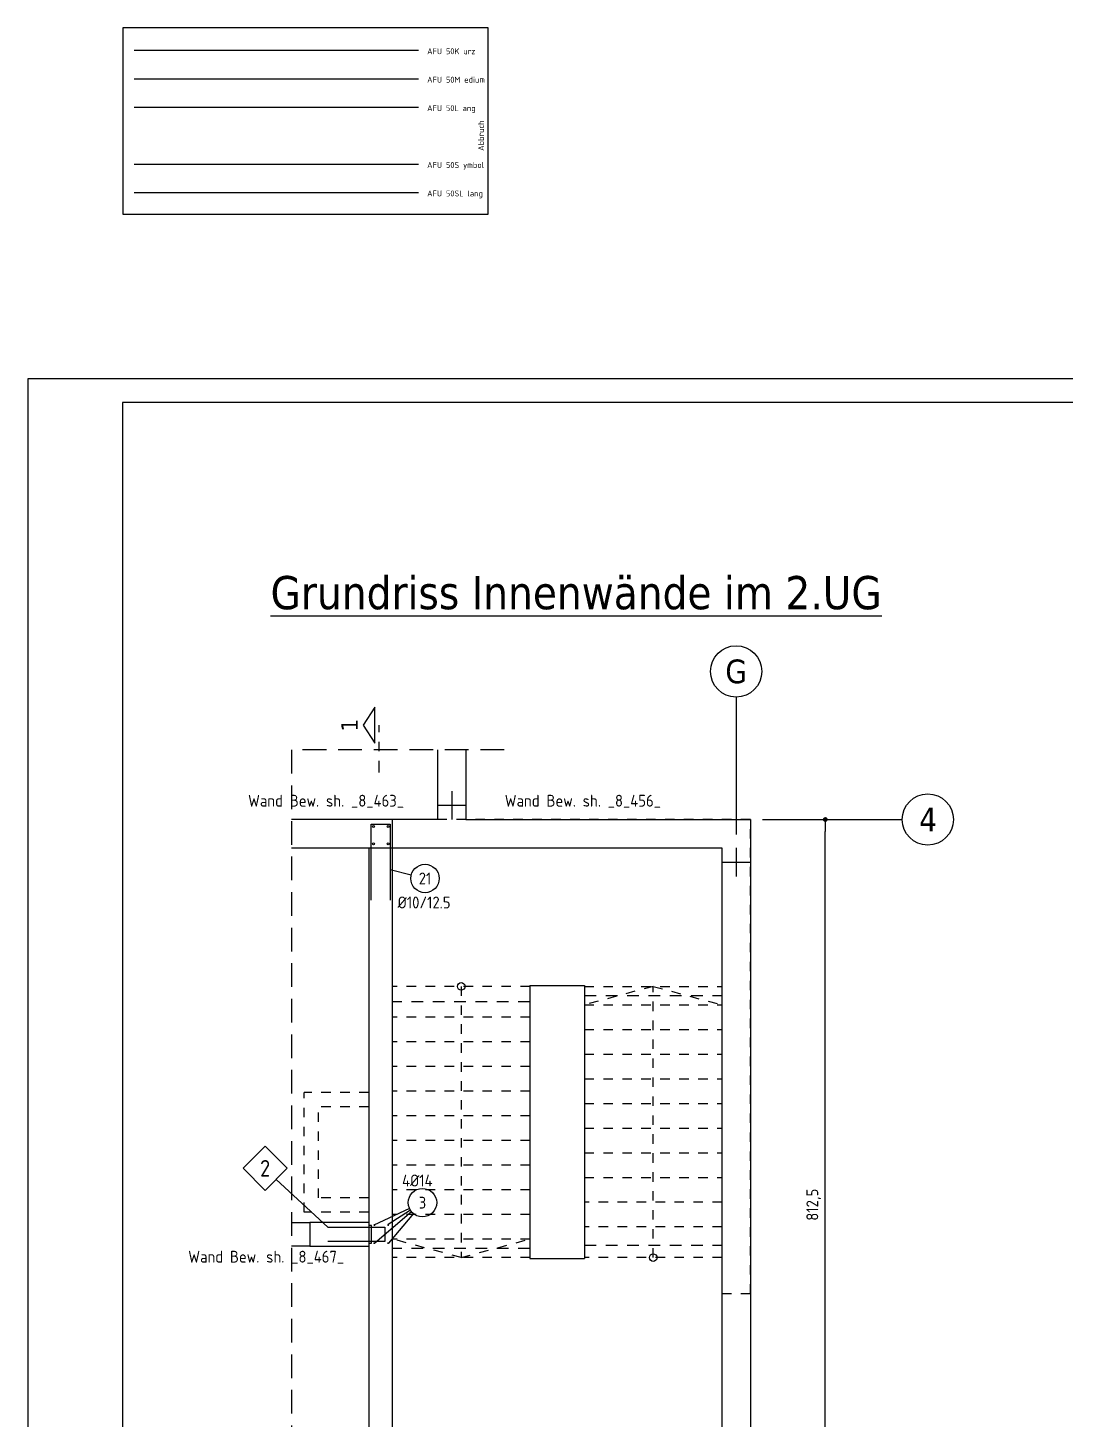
# Model space of a CAD drawing. Extents: x 0 to 73.4, y -13.1 to 33.4.
# Drawn here: x 0 to 10.94, y 18.73 to 33.4 of the extents above; entities that cross this region are included whole.
import ezdxf
from ezdxf.enums import TextEntityAlignment as Align

# ---------------------------------------------------------------- set-up
doc = ezdxf.new("R2010")
doc.units = 0
doc.header["$LTSCALE"] = 0.5
for name, pattern in [('AUSGEZOGEN', [1000.01, 1000, 0.01]), ('DASHDOTSMALL', [1.05, 0.5, -0.25, 0.05, -0.25]), ('DASHED', [0.75, 0.5, -0.25]), ('DOT', [0.175, 0.05, -0.125]), ('HIDDEN', [0.375, 0.25, -0.125]), ('PUNKT', [0.175, 0.05, -0.125]), ('STRICHPUNKT2', [0.55, 0.25, -0.125, 0.05, -0.125])]:
    doc.linetypes.add(name, pattern=pattern)
for name, color, linetype in [('1.UG', 7, 'Continuous'), ('ACHSEN', 7, 'Continuous'), ('AFU', 7, 'Continuous'), ('BETON', 7, 'Continuous'), ('DRUEBER', 7, 'Continuous'), ('HBT', 7, 'Continuous'), ('HILFE', 7, 'Continuous'), ('MASSE', 7, 'Continuous'), ('OBJEKT', 7, 'Continuous'), ('RAHMEN', 7, 'Continuous'), ('RND', 7, 'Continuous'), ('RND-1', 7, 'Continuous'), ('SCHNITTE', 7, 'Continuous'), ('SFP_Achsen', 7, 'Continuous'), ('TEXT', 7, 'Continuous'), ('VERDECKT', 7, 'Continuous')]:
    doc.layers.add(name, color=color, linetype=linetype)
doc.styles.add('helv', font='tahoma.ttf')
doc.styles.add('txt', font='isocp.shx')
doc.linetypes.add('ABBRUCH', pattern='A,0.15,-0.15,["x",Standard,S=0.07,R=0,X=-0.1,Y=-0.0238],-0.005', length=0.305)
doc.linetypes.add('AFU_50K', pattern='A,0.15,["/",Standard,S=0.2,R=0,X=-0.01,Y=-0.1],0.07,["/",Standard,S=0.2,R=0,X=-0.01,Y=-0.1],0.15', length=0.37)
doc.linetypes.add('AFU_50L', pattern='A,0.75,["/",Standard,S=0.2,R=0,X=-0.01,Y=-0.1],0.07,["/",Standard,S=0.2,R=0,X=-0.01,Y=-0.1],0.75', length=1.57)
doc.linetypes.add('AFU_50M', pattern='A,0.45,["/",Standard,S=0.2,R=0,X=-0.01,Y=-0.1],0.07,["/",Standard,S=0.2,R=0,X=-0.01,Y=-0.1],0.45', length=0.97)
doc.linetypes.add('AFU_50S', pattern='A,0,-0.15,["/",Standard,S=0.2,R=0,X=-0.01,Y=-0.1],0,-0.07,["/",Standard,S=0.2,R=0,X=-0.01,Y=-0.1],-0.15', length=0.37)
doc.linetypes.add('AFU_50SL', pattern='A,0,-0.75,["/",Standard,S=0.2,R=0,X=-0.01,Y=-0.1],0,-0.07,["/",Standard,S=0.2,R=0,X=-0.01,Y=-0.1],-0.75', length=1.57)
doc.dimstyles.new('DOT_I', dxfattribs={"dimscale": 0.5, "dimtxt": 0.25, "dimasz": 0.25, "dimexe": 0.1, "dimexo": 0.3, "dimgap": 0.1, "dimtad": 1, "dimdec": 3, "dimzin": 3, "dimtxsty": 'txt', "dimblk": 'DOT', "dimblk1": 'DOT', "dimblk2": 'DOT', "dimsah": 1, "dimcen": 0.1, "dimse1": 1, "dimse2": 1, "dimazin": 0, "dimtfac": 1, "dimtdec": 4, "dimtix": 1, "dimtmove": 2, "dimatfit": 3, "dimfxl": 0, "dimtvp": 1, "dimtolj": 1, "dimtzin": 0, "dimarcsym": 0})

# ---------------------------------------------------------------- blocks, each defined once
blk = doc.blocks.new('A1-35-0')
at = {"layer": 'RAHMEN'}
for p, q in [((118.9, 59.4), (0, 59.4)), ((0, 59.4), (0, 0))]:
    blk.add_line(p, q, dxfattribs=at)
at = {"layer": 'RAHMEN', "color": 5}
for p, q in [((118.4, 58.9), (2, 58.9)), ((2, 58.9), (2, 0.5))]:
    blk.add_line(p, q, dxfattribs=at)
blk = doc.blocks.new('DOT')
at = {"layer": 'MASSE', "color": 7, "linetype": 'Continuous'}
for p, q in [((0, 0), (-1, 0)), ((0, 0.54), (0, -0.54))]:
    blk.add_line(p, q, dxfattribs=at)
at = {"layer": 'MASSE', "color": 7, "linetype": 'Continuous', "const_width": 0.2}
blk.add_lwpolyline([(-0.1, 0, 1), (0.1, 0, 1)], format="xyb", close=True, dxfattribs=at)
blk = doc.blocks.new('*D32')
at = {"layer": 'Defpoints', "color": 0, "linetype": 'AUSGEZOGEN', "transparency": 16777216}
for p in [(8.41, 25.051), (8.41, 25.051), (8.41, 16.926)]:
    blk.add_point(p, dxfattribs=at)
at = {"layer": 'MASSE', "color": 0, "linetype": 'AUSGEZOGEN', "lineweight": -2, "transparency": 16777216}
blk.add_line((8.41, 17.051), (8.41, 24.926), dxfattribs=at)
at = {"layer": 'MASSE', "color": 0, "linetype": 'AUSGEZOGEN', "lineweight": -2, "transparency": 16777216, "xscale": 0.125, "yscale": 0.125, "zscale": 0.125}
for p, rotation in [((8.41, 25.051), 90), ((8.41, 16.926), 270)]:
    blk.add_blockref('DOT', p, dxfattribs=dict(at, rotation=rotation))
at = {"layer": 'MASSE', "color": 0, "linetype": 'AUSGEZOGEN', "transparency": 16777216, "insert": (8.288, 20.988), "char_height": 0.125, "attachment_point": 5, "rotation": 90, "style": 'txt'}
blk.add_mtext('\\A1;812,5', dxfattribs=at)
blk = doc.blocks.new('SCHN-2')
at = {"layer": 'SCHNITTE', "color": 6, "linetype": 'Continuous'}
blk.add_lwpolyline([(0.378, 0.088), (0, 0.34), (-0.378, 0.088)], close=True, dxfattribs=at)
at = {"layer": 'SCHNITTE', "color": 1, "linetype": 'DASHDOTSMALL', "style": 'helv'}
blk.add_attdef('SCHN-2', text='', height=0.35, dxfattribs=at).set_placement((0, 0.45), align=Align.CENTER)
blk = doc.blocks.new('RND_HIN')
at = {"layer": 'RND', "color": 7, "linetype": 'Continuous'}
blk.add_circle((0, 0), 0.3, dxfattribs=at)
at = {"layer": 'RND', "color": 7, "linetype": 'Continuous', "style": 'txt'}
blk.add_attdef('POSI', text='', height=0.25, dxfattribs=at).set_placement((0, 0), align=Align.MIDDLE)

msp = doc.modelspace()

# ---------------------------------------------------------------- linework, layer by layer
at = {"layer": '1.UG', "color": 7, "linetype": 'PUNKT', "lineweight": -2}
for p, q in [((7.6202, 25.0508), (2.7823, 25.0508)), ((7.6202, 20.0508), (7.6202, 25.0508)), ((2.7823, 24.7508), (3.5952, 24.7508)), ((3.5952, 24.7508), (3.5952, 17.0508)), ((3.8452, 16.8008), (3.8452, 24.7508)), ((3.8452, 24.7508), (7.3202, 24.7508)), ((7.3202, 24.7508), (7.3202, 20.0508)), ((7.3202, 20.0508), (7.6202, 20.0508))]:
    msp.add_line(p, q, dxfattribs=at)
at = {"layer": '1.UG', "color": 7, "linetype": 'PUNKT'}
for p, q in [((2.9152, 20.9108), (2.9152, 22.1708)), ((3.5952, 22.1708), (2.9152, 22.1708)), ((3.0652, 21.0608), (3.0652, 22.0208)), ((3.5952, 22.0208), (3.0652, 22.0208)), ((3.5952, 21.0608), (3.0652, 21.0608)), ((3.5952, 20.9108), (2.9152, 20.9108))]:
    msp.add_line(p, q, dxfattribs=at)
at = {"layer": 'ACHSEN', "color": 140, "linetype": 'AUSGEZOGEN'}
for p, q in [((7.4702, 26.3422), (7.4702, 24.8933)), ((7.7494, 25.0508), (9.2212, 25.0508))]:
    msp.add_line(p, q, dxfattribs=at)
at = {"layer": 'AFU', "color": 8, "linetype": 'AFU_50K'}
for p, q in [((4.1201, 33.1605), (1.1201, 33.1605)), ((3.8452, 24.7508), (3.8452, 25.0508)), ((3.5952, 24.7508), (3.8452, 24.7508)), ((3.5952, 20.8008), (3.5952, 20.5508))]:
    msp.add_line(p, q, dxfattribs=at)
at = {"layer": 'AFU', "color": 8, "linetype": 'AFU_50M'}
for p, q in [((4.1201, 32.8605), (1.1201, 32.8605)), ((4.3202, 25.2008), (4.6202, 25.2008)), ((7.3202, 24.6008), (7.6202, 24.6008))]:
    msp.add_line(p, q, dxfattribs=at)
at = {"layer": 'AFU', "color": 8, "linetype": 'AFU_50L'}
msp.add_line((4.1201, 32.5605), (1.1201, 32.5605), dxfattribs=at)
at = {"layer": 'AFU', "color": 8, "linetype": 'AFU_50S'}
msp.add_line((4.1201, 31.9605), (1.1201, 31.9605), dxfattribs=at)
at = {"layer": 'AFU', "color": 8, "linetype": 'AFU_50SL'}
msp.add_line((4.1201, 31.6605), (1.1201, 31.6605), dxfattribs=at)
at = {"layer": 'AFU', "color": 1, "linetype": 'AUSGEZOGEN'}
for p, q in [((4.4702, 25.3508), (4.4702, 25.0508)), ((7.4702, 24.7508), (7.4702, 24.4508))]:
    msp.add_line(p, q, dxfattribs=at)
at = {"layer": 'AFU', "color": 8, "linetype": 'ABBRUCH'}
msp.add_lwpolyline([(1.0016, 31.4343), (4.8561, 31.4343), (4.8561, 33.4011), (1.0016, 33.4011)], close=True, dxfattribs=at)
at = {"layer": 'BETON', "color": 6, "linetype": 'AUSGEZOGEN', "lineweight": -2}
for p, q in [((4.3202, 25.7849), (4.3202, 25.0508)), ((4.6202, 25.7849), (4.6202, 25.0508)), ((4.3202, 25.0508), (2.7823, 25.0508)), ((4.6202, 25.0508), (7.6202, 25.0508)), ((7.6202, 25.0508), (7.6202, 3.8008)), ((2.7823, 24.7508), (3.5952, 24.7508)), ((3.5952, 24.7508), (3.5952, 20.8008)), ((3.8452, 17.2258), (3.8452, 24.7508)), ((3.8452, 24.7508), (7.3202, 24.7508)), ((7.3202, 24.7508), (7.3202, 15.5758)), ((3.5952, 20.8008), (2.9752, 20.8008)), ((2.9752, 20.8008), (2.9752, 20.5508)), ((2.9752, 20.5508), (3.5952, 20.5508)), ((3.5952, 20.5508), (3.5952, 17.6758))]:
    msp.add_line(p, q, dxfattribs=at)
at = {"layer": 'DRUEBER', "color": 7, "linetype": 'DOT'}
for p, q in [((5.2952, 23.2908), (3.8452, 23.2908)), ((4.5702, 23.2908), (4.5702, 20.4308)), ((5.8702, 23.2908), (7.3202, 23.2908)), ((6.5952, 23.2908), (5.8702, 23.0958)), ((6.5952, 20.4308), (6.5952, 23.2908)), ((6.5952, 23.2908), (7.3202, 23.0958)), ((5.8702, 23.0958), (7.3202, 23.0958)), ((5.2952, 22.9658), (3.8452, 22.9658)), ((5.8702, 22.8358), (7.3202, 22.8358)), ((5.2952, 22.7058), (3.8452, 22.7058)), ((5.8702, 22.5758), (7.3202, 22.5758)), ((5.2952, 22.4458), (3.8452, 22.4458)), ((5.8702, 22.3158), (7.3202, 22.3158)), ((5.2952, 22.1858), (3.8452, 22.1858)), ((5.8702, 22.0558), (7.3202, 22.0558)), ((5.2952, 21.9258), (3.8452, 21.9258)), ((5.8702, 21.7958), (7.3202, 21.7958)), ((5.2952, 21.6658), (3.8452, 21.6658)), ((5.8702, 21.5358), (7.3202, 21.5358)), ((5.2952, 21.4058), (3.8452, 21.4058)), ((5.2952, 21.1458), (3.8452, 21.1458)), ((5.8702, 21.2758), (7.3202, 21.2758)), ((7.3202, 21.0158), (5.8702, 21.0158)), ((5.2952, 20.8858), (3.8452, 20.8858)), ((7.3202, 20.7558), (5.8702, 20.7558)), ((5.2952, 20.6258), (3.8452, 20.6258)), ((4.5702, 20.4308), (3.8452, 20.6258)), ((4.5702, 20.4308), (5.2952, 20.6258)), ((5.2952, 20.4308), (3.8452, 20.4308)), ((7.3202, 20.4308), (5.8702, 20.4308))]:
    msp.add_line(p, q, dxfattribs=at)
at = {"layer": 'HBT', "color": 1, "linetype": 'Continuous'}
msp.add_lwpolyline([(2.2693, 21.3725), (2.5026, 21.6058), (2.736, 21.3725), (2.5026, 21.1391)], close=True, dxfattribs=at)
at = {"layer": 'HBT', "color": 1, "linetype": 'AUSGEZOGEN'}
msp.add_lwpolyline([(3.1652, 20.7528), (3.5952, 20.7528), (3.7652, 20.7528), (3.7652, 20.5988), (3.5952, 20.5988), (3.1652, 20.5988)], dxfattribs=at)
at = {"layer": 'HBT', "color": 102, "linetype": 'AUSGEZOGEN'}
msp.add_lwpolyline([(3.5952, 20.7688), (3.5952, 20.5828), (3.6252, 20.5828), (3.6252, 20.7688)], close=True, dxfattribs=at)
at = {"layer": 'HILFE', "color": 102, "linetype": 'DASHED'}
for p, q in [((5.0235, 25.7849), (2.7823, 25.7849)), ((2.7823, 25.7849), (2.7823, 3.3109))]:
    msp.add_line(p, q, dxfattribs=at)
at = {"layer": 'HILFE', "color": 102, "linetype": 'AUSGEZOGEN'}
msp.add_line((2.6193, 21.2558), (3.1652, 20.7528), dxfattribs=at)
at = {"layer": 'OBJEKT', "color": 7, "linetype": 'AUSGEZOGEN'}
for p, q in [((5.2952, 23.3008), (5.2952, 20.4208)), ((5.2952, 23.3008), (5.8702, 23.3008)), ((5.8702, 23.3008), (5.8702, 20.4208)), ((2.7823, 20.8008), (2.9752, 20.8008)), ((2.9752, 20.5508), (2.7823, 20.5508)), ((5.2952, 20.4208), (5.8702, 20.4208))]:
    msp.add_line(p, q, dxfattribs=at)
for centre in [(4.5702, 23.2908), (6.5952, 20.4308)]:
    msp.add_circle(centre, 0.04, dxfattribs=at)
at = {"layer": 'RND', "color": 102, "linetype": 'AUSGEZOGEN'}
for p, q in [((4.0434, 24.4652), (3.8202, 24.5205)), ((4.0256, 20.947), (3.6496, 20.7739)), ((4.0476, 20.9126), (3.6596, 20.5828)), ((4.0354, 20.9291), (3.8, 20.7789)), ((4.0657, 20.8947), (3.805, 20.5828))]:
    msp.add_line(p, q, dxfattribs=at)
at = {"layer": 'RND', "color": 7, "linetype": 'AUSGEZOGEN', "const_width": 0.01}
for points in [[(3.6496, 20.7739, 1), (3.6596, 20.7739, 1)], [(3.795, 20.7739, 1), (3.805, 20.7739, 1)], [(3.6496, 20.5828, 1), (3.6596, 20.5828, 1)], [(3.795, 20.5828, 1), (3.805, 20.5828, 1)]]:
    msp.add_lwpolyline(points, format="xyb", close=True, dxfattribs=at)
at = {"layer": 'RND', "color": 7, "linetype": 'AUSGEZOGEN'}
for centre in [(3.6451, 24.9773), (3.7991, 24.9773), (3.6451, 24.7945), (3.7991, 24.7945)]:
    msp.add_circle(centre, 0.01, dxfattribs=at)
at = {"layer": 'RND-1', "color": 1, "linetype": 'AUSGEZOGEN'}
msp.add_lwpolyline([(3.6202, 24.202), (3.6202, 25.002), (3.8202, 25.002), (3.8202, 24.202)], dxfattribs=at)
at = {"layer": 'SCHNITTE', "color": 6, "linetype": 'STRICHPUNKT2'}
msp.add_line((3.7051, 25.5463), (3.7051, 26.0463), dxfattribs=at)
at = {"layer": 'SFP_Achsen', "color": 7, "linetype": 'AUSGEZOGEN'}
for centre in [(7.4702, 26.6127), (9.4916, 25.0508)]:
    msp.add_circle(centre, 0.2705, dxfattribs=at)
at = {"layer": 'VERDECKT', "color": 7, "linetype": 'HIDDEN'}
for p, q in [((5.8702, 23.1945), (7.3202, 23.1945)), ((5.2952, 23.1271), (3.8452, 23.1271)), ((5.8702, 20.5608), (7.3202, 20.5608)), ((5.2952, 20.5271), (3.8452, 20.5271))]:
    msp.add_line(p, q, dxfattribs=at)

# ---------------------------------------------------------------- block references
at = {"layer": 'RAHMEN', "color": 1, "linetype": 'AUSGEZOGEN', "xscale": 0.5, "yscale": 0.5, "zscale": 0.5}
msp.add_blockref('A1-35-0', (0, 0), dxfattribs=at)
at = {"layer": 'RND', "color": 7, "linetype": 'AUSGEZOGEN', "xscale": 0.5, "yscale": 0.5, "zscale": 0.5}
for p, values in [((4.189, 24.4292), {'POSI': '21'}), ((4.1619, 21.0098), {'POSI': '3'})]:
    msp.add_blockref('RND_HIN', p, dxfattribs=at).add_auto_attribs(values)
at = {"layer": 'SCHNITTE', "color": 6, "linetype": 'STRICHPUNKT2', "xscale": 0.5, "yscale": 0.5, "zscale": 0.5, "rotation": 90}
msp.add_blockref('SCHN-2', (3.7051, 26.0463), dxfattribs=at).add_auto_attribs({'SCHN-2': '1'})

# ---------------------------------------------------------------- texts
at = {"layer": 'AFU', "color": 8, "linetype": 'AFU_50K', "style": 'txt'}
msp.add_text('AFU 50K urz', height=0.0625, dxfattribs=at).set_placement((4.2113, 33.1228))
at = {"layer": 'AFU', "color": 8, "linetype": 'AFU_50M', "style": 'txt'}
msp.add_text('AFU 50M edium', height=0.0625, dxfattribs=at).set_placement((4.2113, 32.8228))
at = {"layer": 'AFU', "color": 8, "linetype": 'AFU_50L', "style": 'txt'}
msp.add_text('AFU 50L ang', height=0.0625, dxfattribs=at).set_placement((4.2113, 32.5228))
at = {"layer": 'AFU', "color": 8, "linetype": 'ABBRUCH', "style": 'txt'}
msp.add_text('Abbruch', height=0.0625, rotation=90, dxfattribs=at).set_placement((4.8108, 32.1038))
at = {"layer": 'AFU', "color": 8, "linetype": 'AFU_50S', "style": 'txt'}
msp.add_text('AFU 50S ymbol', height=0.0625, dxfattribs=at).set_placement((4.2113, 31.9228))
at = {"layer": 'AFU', "color": 8, "linetype": 'AFU_50SL', "style": 'txt'}
msp.add_text('AFU 50SL lang', height=0.0625, dxfattribs=at).set_placement((4.2113, 31.6228))
at = {"layer": 'HBT', "color": 1, "linetype": 'Continuous', "style": 'txt'}
msp.add_attdef('2', text='?', height=0.175, dxfattribs=at).set_placement((2.5026, 21.2845), align=Align.CENTER)
at = {"layer": 'SFP_Achsen', "color": 6, "linetype": 'AUSGEZOGEN', "style": 'helv'}
for s, p in [('G', (7.3561, 26.4883)), ('4', (9.401, 24.9246))]:
    msp.add_text(s, height=0.25, dxfattribs=at).set_placement(p)
at = {"layer": 'TEXT', "color": 5, "linetype": 'AUSGEZOGEN', "style": 'helv'}
msp.add_text('%%UGrundriss Innenwände im 2.UG%%U ', height=0.35, dxfattribs=at).set_placement((2.5598, 27.2691))
at = {"layer": 'TEXT', "color": 7, "linetype": 'AUSGEZOGEN', "style": 'txt'}
for s, p in [('Wand Bew. sh. _8_463_', (2.3225, 25.1866)), ('Wand Bew. sh. _8_456_', (5.0295, 25.1866)), ('%%C10/12.5', (3.8996, 24.1132)), ('4%%C14', (3.9468, 21.1805)), ('Wand Bew. sh. _8_467_', (1.6913, 20.3773))]:
    msp.add_text(s, height=0.125, dxfattribs=at).set_placement(p)

# ---------------------------------------------------------------- dimensions: what is measured, and where the dimension line sits
at = {"layer": 'MASSE', "color": 7, "linetype": 'AUSGEZOGEN'}
dim = msp.add_linear_dim(base=(8.4099, 25.0508), p1=(8.4099, 16.9258), p2=(8.4099, 25.0508), angle=90, dimstyle='DOT_I', override={"dimdec": 1, "dimlfac": 100}, dxfattribs=at)
dim.commit()
dim.dimension.update_dxf_attribs({"geometry": '*D32', "text_midpoint": (8.288, 20.9883)})

doc.saveas('drawing.dxf')
